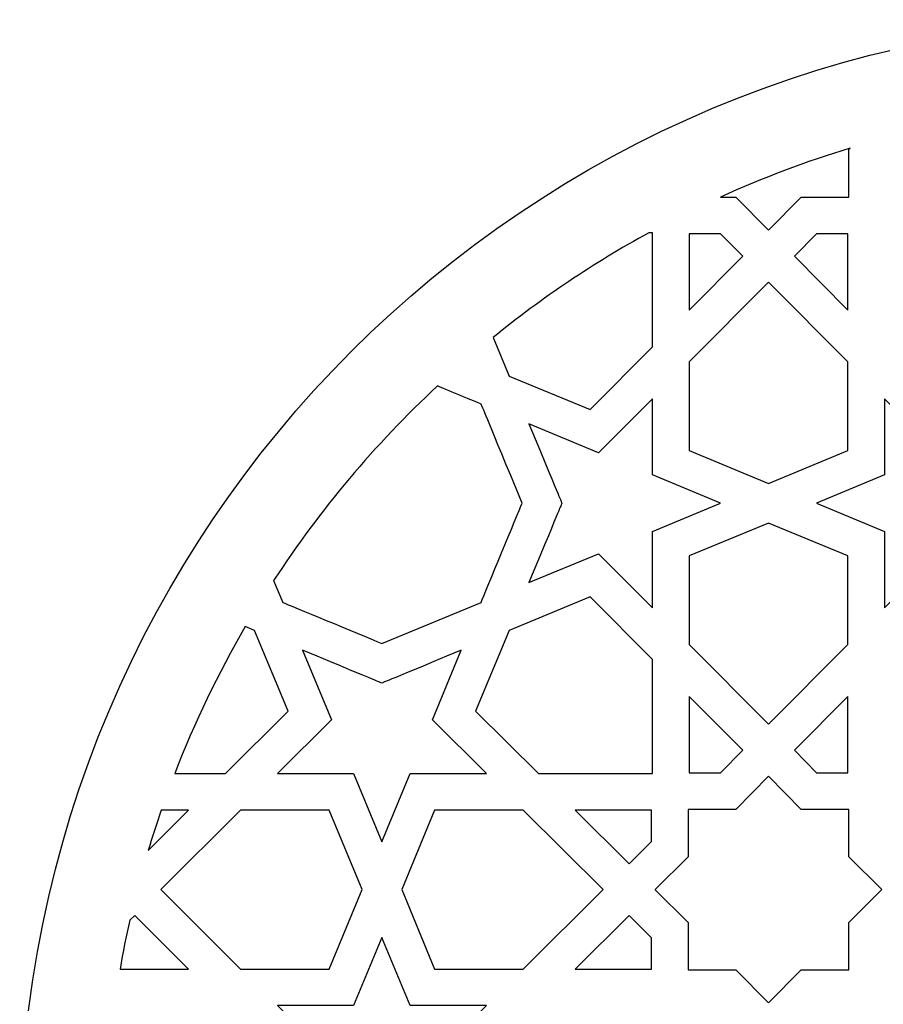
# Model space of a CAD drawing. Header units: millimetres. Extents: x -47 to 47, y -100 to 100.
# Drawn here: x -46.92 to -11.09, y 59.29 to 100.16 of the extents above; entities that cross this region are included whole.
import ezdxf

# ---------------------------------------------------------------- set-up
doc = ezdxf.new("R2010")
doc.units = ezdxf.units.MM
doc.header["$MEASUREMENT"] = 0
doc.layers.add('layer 1', color=7, linetype='Continuous')

msp = doc.modelspace()

# ---------------------------------------------------------------- linework, layer by layer
at = {"layer": 'layer 1', "color": 250}
for points, knots in [([(0.1101, 100.1639), (-25.8829, 100.1639), (-46.9195, 79.1295), (-46.9195, 53.134), (-46.9195, 53.134), (-46.9195, 53.134), (-46.9195, -99.8361), (-46.9195, -99.8361), (-46.9195, -99.8361), (-46.9195, -99.8361), (47.1403, -99.8361), (47.1403, -99.8361), (47.1403, -99.8361), (47.1403, -99.8361), (47.1403, 53.134), (47.1403, 53.134), (47.1403, 53.134), (47.1403, 79.1164), (26.1165, 100.1639), (0.1101, 100.1639)], [0, 0, 0, 0, 0.1666667, 0.1666667, 0.1666667, 0.1666667, 0.3333333, 0.3333333, 0.3333333, 0.3333333, 0.5, 0.5, 0.5, 0.5, 0.6666667, 0.6666667, 0.6666667, 0.6666667, 1, 1, 1, 1]), ([(-12.518, 94.7706), (-12.518, 94.7706), (-12.518, 92.7996), (-12.518, 92.7996), (-12.518, 92.7996), (-12.518, 92.7996), (-14.4888, 92.7996), (-14.4888, 92.7996), (-14.4888, 92.7996), (-14.4888, 92.7996), (-15.8487, 91.4263), (-15.8487, 91.4263), (-15.8487, 91.4263), (-15.8487, 91.4263), (-15.8528, 91.4305), (-15.8528, 91.4305), (-15.8528, 91.4305), (-15.8528, 91.4305), (-15.8543, 91.4287), (-15.8543, 91.4287), (-15.8543, 91.4287), (-15.8543, 91.4287), (-17.2114, 92.7996), (-17.2114, 92.7996), (-17.2114, 92.7996), (-17.2114, 92.7996), (-17.8485, 92.7996), (-17.8485, 92.7996), (-17.8485, 92.7996), (-16.0815, 93.6018), (-14.3071, 94.2689), (-12.4643, 94.8239), (-12.4643, 94.8239), (-12.4643, 94.8239), (-12.518, 94.7706), (-12.518, 94.7706)], [0, 0, 0, 0, 0.1, 0.1, 0.1, 0.1, 0.2, 0.2, 0.2, 0.2, 0.3, 0.3, 0.3, 0.3, 0.4, 0.4, 0.4, 0.4, 0.5, 0.5, 0.5, 0.5, 0.6, 0.6, 0.6, 0.6, 0.7, 0.7, 0.7, 0.7, 0.8, 0.8, 0.8, 0.8, 1, 1, 1, 1]), ([(-20.6674, 86.5816), (-20.6674, 86.5816), (-23.2565, 83.9805), (-23.2565, 83.9805), (-23.2565, 83.9805), (-23.2565, 83.9805), (-26.611, 85.3715), (-26.611, 85.3715), (-26.611, 85.3715), (-26.611, 85.3715), (-27.2754, 86.9738), (-27.2754, 86.9738), (-27.2754, 86.9738), (-25.2592, 88.6104), (-23.0875, 90.0698), (-20.8179, 91.3148), (-20.8179, 91.3148), (-20.8179, 91.3148), (-20.6674, 91.3148), (-20.6674, 91.3148), (-20.6674, 91.3148), (-20.6674, 91.3148), (-20.6674, 86.5816), (-20.6674, 86.5816)], [0, 0, 0, 0, 0.1428571, 0.1428571, 0.1428571, 0.1428571, 0.2857143, 0.2857143, 0.2857143, 0.2857143, 0.4285714, 0.4285714, 0.4285714, 0.4285714, 0.5714286, 0.5714286, 0.5714286, 0.5714286, 0.7142857, 0.7142857, 0.7142857, 0.7142857, 1, 1, 1, 1]), ([(-19.1467, 88.1105), (-19.1467, 88.1105), (-19.1467, 91.2791), (-19.1467, 91.2791), (-19.1467, 91.2791), (-19.1467, 91.2791), (-17.8456, 91.2791), (-17.8456, 91.2791), (-17.8456, 91.2791), (-17.8456, 91.2791), (-16.9212, 90.3468), (-16.9212, 90.3468), (-16.9212, 90.3468), (-16.9212, 90.3468), (-19.1467, 88.1105), (-19.1467, 88.1105)], [0, 0, 0, 0, 0.2, 0.2, 0.2, 0.2, 0.4, 0.4, 0.4, 0.4, 0.6, 0.6, 0.6, 0.6, 1, 1, 1, 1]), ([(-12.5534, 91.2791), (-12.5534, 91.2791), (-12.5534, 88.1105), (-12.5534, 88.1105), (-12.5534, 88.1105), (-12.5534, 88.1105), (-14.7789, 90.3468), (-14.7789, 90.3468), (-14.7789, 90.3468), (-14.7789, 90.3468), (-13.8545, 91.2791), (-13.8545, 91.2791), (-13.8545, 91.2791), (-13.8545, 91.2791), (-12.5534, 91.2791), (-12.5534, 91.2791)], [0, 0, 0, 0, 0.2, 0.2, 0.2, 0.2, 0.4, 0.4, 0.4, 0.4, 0.6, 0.6, 0.6, 0.6, 1, 1, 1, 1]), ([(-19.1467, 85.9536), (-19.1467, 85.9536), (-15.8502, 89.2673), (-15.8502, 89.2673), (-15.8502, 89.2673), (-15.8502, 89.2673), (-12.5534, 85.9536), (-12.5534, 85.9536), (-12.5534, 85.9536), (-12.5534, 85.9536), (-12.5534, 82.2784), (-12.5534, 82.2784), (-12.5534, 82.2784), (-12.5534, 82.2784), (-15.8502, 80.9135), (-15.8502, 80.9135), (-15.8502, 80.9135), (-15.8502, 80.9135), (-19.1467, 82.2784), (-19.1467, 82.2784), (-19.1467, 82.2784), (-19.1467, 82.2784), (-19.1467, 85.9536), (-19.1467, 85.9536)], [0, 0, 0, 0, 0.1428571, 0.1428571, 0.1428571, 0.1428571, 0.2857143, 0.2857143, 0.2857143, 0.2857143, 0.4285714, 0.4285714, 0.4285714, 0.4285714, 0.5714286, 0.5714286, 0.5714286, 0.5714286, 0.7142857, 0.7142857, 0.7142857, 0.7142857, 1, 1, 1, 1]), ([(-29.5879, 84.9577), (-29.0338, 84.7277), (-28.0347, 84.3139), (-27.7698, 84.2035), (-27.7698, 84.2035), (-27.6887, 83.9982), (-27.4846, 83.4997), (-26.0695, 80.0901), (-26.0695, 80.0901), (-26.2851, 79.5701), (-27.5655, 76.4808), (-27.7777, 75.9739), (-27.7777, 75.9739), (-27.7777, 75.9739), (-31.8921, 74.2675), (-31.8921, 74.2675), (-31.8921, 74.2675), (-32.9085, 74.6894), (-35.6674, 75.8331), (-36.0076, 75.9739), (-36.0076, 75.9739), (-36.0076, 75.9739), (-36.3827, 76.8788), (-36.3827, 76.8788), (-36.3827, 76.8788), (-34.4687, 79.8146), (-32.1834, 82.532), (-29.5879, 84.9577)], [0, 0, 0, 0, 0.125, 0.125, 0.125, 0.125, 0.25, 0.25, 0.25, 0.25, 0.375, 0.375, 0.375, 0.375, 0.5, 0.5, 0.5, 0.5, 0.625, 0.625, 0.625, 0.625, 0.75, 0.75, 0.75, 0.75, 1, 1, 1, 1]), ([(-17.8376, 80.0901), (-17.8376, 80.0901), (-20.6674, 78.9182), (-20.6674, 78.9182), (-20.6674, 78.9182), (-20.6674, 78.9182), (-20.6674, 75.7537), (-20.6674, 75.7537), (-20.6674, 75.7537), (-20.6674, 75.7537), (-22.8976, 77.9942), (-22.8976, 77.9942), (-22.8976, 77.9942), (-22.8976, 77.9942), (-25.789, 76.7955), (-25.789, 76.7955), (-25.789, 76.7955), (-24.3604, 80.2425), (-24.511, 79.8802), (-24.4226, 80.0901), (-24.4226, 80.0901), (-24.519, 80.3194), (-24.328, 79.8597), (-25.789, 83.385), (-25.789, 83.385), (-25.789, 83.385), (-22.8976, 82.1859), (-22.8976, 82.1859), (-22.8976, 82.1859), (-22.8976, 82.1859), (-20.6674, 84.4264), (-20.6674, 84.4264), (-20.6674, 84.4264), (-20.6674, 84.4264), (-20.6674, 81.2617), (-20.6674, 81.2617), (-20.6674, 81.2617), (-20.6674, 81.2617), (-17.8376, 80.0901), (-17.8376, 80.0901)], [0, 0, 0, 0, 0.0909091, 0.0909091, 0.0909091, 0.0909091, 0.1818182, 0.1818182, 0.1818182, 0.1818182, 0.2727273, 0.2727273, 0.2727273, 0.2727273, 0.3636364, 0.3636364, 0.3636364, 0.3636364, 0.4545455, 0.4545455, 0.4545455, 0.4545455, 0.5454545, 0.5454545, 0.5454545, 0.5454545, 0.6363636, 0.6363636, 0.6363636, 0.6363636, 0.7272727, 0.7272727, 0.7272727, 0.7272727, 0.8181818, 0.8181818, 0.8181818, 0.8181818, 1, 1, 1, 1]), ([(-7.2778, 80.0901), (-7.196, 79.8957), (-7.3586, 80.2876), (-5.9111, 76.7955), (-5.9111, 76.7955), (-5.9111, 76.7955), (-8.8025, 77.9942), (-8.8025, 77.9942), (-8.8025, 77.9942), (-8.8025, 77.9942), (-11.0328, 75.7537), (-11.0328, 75.7537), (-11.0328, 75.7537), (-11.0328, 75.7537), (-11.0328, 78.9182), (-11.0328, 78.9182), (-11.0328, 78.9182), (-11.0328, 78.9182), (-13.8627, 80.0901), (-13.8627, 80.0901), (-13.8627, 80.0901), (-13.8627, 80.0901), (-11.0328, 81.2617), (-11.0328, 81.2617), (-11.0328, 81.2617), (-11.0328, 81.2617), (-11.0328, 84.4264), (-11.0328, 84.4264), (-11.0328, 84.4264), (-11.0328, 84.4264), (-8.8025, 82.1859), (-8.8025, 82.1859), (-8.8025, 82.1859), (-8.8025, 82.1859), (-5.9111, 83.385), (-5.9111, 83.385), (-5.9111, 83.385), (-7.3357, 79.9479), (-7.1907, 80.2975), (-7.2778, 80.0901)], [0, 0, 0, 0, 0.0909091, 0.0909091, 0.0909091, 0.0909091, 0.1818182, 0.1818182, 0.1818182, 0.1818182, 0.2727273, 0.2727273, 0.2727273, 0.2727273, 0.3636364, 0.3636364, 0.3636364, 0.3636364, 0.4545455, 0.4545455, 0.4545455, 0.4545455, 0.5454545, 0.5454545, 0.5454545, 0.5454545, 0.6363636, 0.6363636, 0.6363636, 0.6363636, 0.7272727, 0.7272727, 0.7272727, 0.7272727, 0.8181818, 0.8181818, 0.8181818, 0.8181818, 1, 1, 1, 1]), ([(-12.5534, 74.2262), (-12.5534, 74.2262), (-15.8502, 70.9129), (-15.8502, 70.9129), (-15.8502, 70.9129), (-15.8502, 70.9129), (-19.1467, 74.2262), (-19.1467, 74.2262), (-19.1467, 74.2262), (-19.1467, 74.2262), (-19.1467, 77.9018), (-19.1467, 77.9018), (-19.1467, 77.9018), (-19.1467, 77.9018), (-15.8502, 79.2667), (-15.8502, 79.2667), (-15.8502, 79.2667), (-15.8502, 79.2667), (-12.5534, 77.9018), (-12.5534, 77.9018), (-12.5534, 77.9018), (-12.5534, 77.9018), (-12.5534, 74.2262), (-12.5534, 74.2262)], [0, 0, 0, 0, 0.1428571, 0.1428571, 0.1428571, 0.1428571, 0.2857143, 0.2857143, 0.2857143, 0.2857143, 0.4285714, 0.4285714, 0.4285714, 0.4285714, 0.5714286, 0.5714286, 0.5714286, 0.5714286, 0.7142857, 0.7142857, 0.7142857, 0.7142857, 1, 1, 1, 1]), ([(-28.0017, 71.4544), (-28.0017, 71.4544), (-26.6105, 74.8087), (-26.6105, 74.8087), (-26.6105, 74.8087), (-26.6105, 74.8087), (-23.2565, 76.1997), (-23.2565, 76.1997), (-23.2565, 76.1997), (-23.2565, 76.1997), (-20.6674, 73.5986), (-20.6674, 73.5986), (-20.6674, 73.5986), (-20.6674, 73.5986), (-20.6674, 68.8654), (-20.6674, 68.8654), (-20.6674, 68.8654), (-20.6674, 68.8654), (-25.4006, 68.8654), (-25.4006, 68.8654), (-25.4006, 68.8654), (-25.4006, 68.8654), (-28.0017, 71.4544), (-28.0017, 71.4544)], [0, 0, 0, 0, 0.1428571, 0.1428571, 0.1428571, 0.1428571, 0.2857143, 0.2857143, 0.2857143, 0.2857143, 0.4285714, 0.4285714, 0.4285714, 0.4285714, 0.5714286, 0.5714286, 0.5714286, 0.5714286, 0.7142857, 0.7142857, 0.7142857, 0.7142857, 1, 1, 1, 1]), ([(-40.4888, 68.8654), (-39.6616, 70.9987), (-38.7008, 72.9993), (-37.558, 74.9685), (-37.558, 74.9685), (-37.558, 74.9685), (-37.1734, 74.8087), (-37.1734, 74.8087), (-37.1734, 74.8087), (-37.1734, 74.8087), (-35.7821, 71.4544), (-35.7821, 71.4544), (-35.7821, 71.4544), (-35.7821, 71.4544), (-38.3835, 68.8654), (-38.3835, 68.8654), (-38.3835, 68.8654), (-38.3835, 68.8654), (-40.4888, 68.8654), (-40.4888, 68.8654)], [0, 0, 0, 0, 0.1666667, 0.1666667, 0.1666667, 0.1666667, 0.3333333, 0.3333333, 0.3333333, 0.3333333, 0.5, 0.5, 0.5, 0.5, 0.6666667, 0.6666667, 0.6666667, 0.6666667, 1, 1, 1, 1]), ([(-31.8921, 72.6207), (-31.6772, 72.711), (-32.0941, 72.5378), (-28.5972, 73.9874), (-28.5972, 73.9874), (-28.5972, 73.9874), (-29.7964, 71.096), (-29.7964, 71.096), (-29.7964, 71.096), (-29.7964, 71.096), (-27.5554, 68.8654), (-27.5554, 68.8654), (-27.5554, 68.8654), (-27.5554, 68.8654), (-30.7201, 68.8654), (-30.7201, 68.8654), (-30.7201, 68.8654), (-30.7201, 68.8654), (-31.8921, 66.0358), (-31.8921, 66.0358), (-31.8921, 66.0358), (-31.8921, 66.0358), (-33.0638, 68.8654), (-33.0638, 68.8654), (-33.0638, 68.8654), (-33.0638, 68.8654), (-36.2283, 68.8654), (-36.2283, 68.8654), (-36.2283, 68.8654), (-36.2283, 68.8654), (-33.9877, 71.096), (-33.9877, 71.096), (-33.9877, 71.096), (-33.9877, 71.096), (-35.1867, 73.9874), (-35.1867, 73.9874), (-35.1867, 73.9874), (-31.7032, 72.5431), (-32.1365, 72.7234), (-31.8921, 72.6207)], [0, 0, 0, 0, 0.0909091, 0.0909091, 0.0909091, 0.0909091, 0.1818182, 0.1818182, 0.1818182, 0.1818182, 0.2727273, 0.2727273, 0.2727273, 0.2727273, 0.3636364, 0.3636364, 0.3636364, 0.3636364, 0.4545455, 0.4545455, 0.4545455, 0.4545455, 0.5454545, 0.5454545, 0.5454545, 0.5454545, 0.6363636, 0.6363636, 0.6363636, 0.6363636, 0.7272727, 0.7272727, 0.7272727, 0.7272727, 0.8181818, 0.8181818, 0.8181818, 0.8181818, 1, 1, 1, 1]), ([(-19.1467, 68.901), (-19.1467, 68.901), (-19.1467, 72.0697), (-19.1467, 72.0697), (-19.1467, 72.0697), (-19.1467, 72.0697), (-16.9212, 69.8334), (-16.9212, 69.8334), (-16.9212, 69.8334), (-16.9212, 69.8334), (-17.8456, 68.901), (-17.8456, 68.901), (-17.8456, 68.901), (-17.8456, 68.901), (-19.1467, 68.901), (-19.1467, 68.901)], [0, 0, 0, 0, 0.2, 0.2, 0.2, 0.2, 0.4, 0.4, 0.4, 0.4, 0.6, 0.6, 0.6, 0.6, 1, 1, 1, 1]), ([(-14.7789, 69.8334), (-14.7789, 69.8334), (-12.5534, 72.0697), (-12.5534, 72.0697), (-12.5534, 72.0697), (-12.5534, 72.0697), (-12.5534, 68.901), (-12.5534, 68.901), (-12.5534, 68.901), (-12.5534, 68.901), (-13.8545, 68.901), (-13.8545, 68.901), (-13.8545, 68.901), (-13.8545, 68.901), (-14.7789, 69.8334), (-14.7789, 69.8334)], [0, 0, 0, 0, 0.2, 0.2, 0.2, 0.2, 0.4, 0.4, 0.4, 0.4, 0.6, 0.6, 0.6, 0.6, 1, 1, 1, 1]), ([(-20.5504, 64.0553), (-20.5504, 64.0553), (-19.1823, 65.4096), (-19.1823, 65.4096), (-19.1823, 65.4096), (-19.1823, 65.4096), (-19.1823, 67.3806), (-19.1823, 67.3806), (-19.1823, 67.3806), (-19.1823, 67.3806), (-17.2114, 67.3806), (-17.2114, 67.3806), (-17.2114, 67.3806), (-17.2114, 67.3806), (-15.8502, 68.7553), (-15.8502, 68.7553), (-15.8502, 68.7553), (-15.8502, 68.7553), (-14.4888, 67.3806), (-14.4888, 67.3806), (-14.4888, 67.3806), (-14.4888, 67.3806), (-12.518, 67.3806), (-12.518, 67.3806), (-12.518, 67.3806), (-12.518, 67.3806), (-12.518, 65.4096), (-12.518, 65.4096), (-12.518, 65.4096), (-12.518, 65.4096), (-11.1428, 64.0482), (-11.1428, 64.0482), (-11.1428, 64.0482), (-11.1428, 64.0482), (-12.518, 62.6872), (-12.518, 62.6872), (-12.518, 62.6872), (-12.518, 62.6872), (-12.518, 60.7162), (-12.518, 60.7162), (-12.518, 60.7162), (-12.518, 60.7162), (-14.4888, 60.7162), (-14.4888, 60.7162), (-14.4888, 60.7162), (-14.4888, 60.7162), (-15.848, 59.3432), (-15.848, 59.3432), (-15.848, 59.3432), (-15.848, 59.3432), (-15.8528, 59.3478), (-15.8528, 59.3478), (-15.8528, 59.3478), (-15.8528, 59.3478), (-15.8549, 59.3457), (-15.8549, 59.3457), (-15.8549, 59.3457), (-15.8549, 59.3457), (-17.2114, 60.7162), (-17.2114, 60.7162), (-17.2114, 60.7162), (-17.2114, 60.7162), (-19.1823, 60.7162), (-19.1823, 60.7162), (-19.1823, 60.7162), (-19.1823, 60.7162), (-19.1823, 62.6872), (-19.1823, 62.6872), (-19.1823, 62.6872), (-19.1823, 62.6872), (-20.5543, 64.0451), (-20.5543, 64.0451), (-20.5543, 64.0451), (-20.5543, 64.0451), (-20.5472, 64.0521), (-20.5472, 64.0521), (-20.5472, 64.0521), (-20.5472, 64.0521), (-20.5504, 64.0553), (-20.5504, 64.0553)], [0, 0, 0, 0, 0.047619, 0.047619, 0.047619, 0.047619, 0.0952381, 0.0952381, 0.0952381, 0.0952381, 0.1428571, 0.1428571, 0.1428571, 0.1428571, 0.1904762, 0.1904762, 0.1904762, 0.1904762, 0.2380952, 0.2380952, 0.2380952, 0.2380952, 0.2857143, 0.2857143, 0.2857143, 0.2857143, 0.3333333, 0.3333333, 0.3333333, 0.3333333, 0.3809524, 0.3809524, 0.3809524, 0.3809524, 0.4285714, 0.4285714, 0.4285714, 0.4285714, 0.4761905, 0.4761905, 0.4761905, 0.4761905, 0.5238095, 0.5238095, 0.5238095, 0.5238095, 0.5714286, 0.5714286, 0.5714286, 0.5714286, 0.6190476, 0.6190476, 0.6190476, 0.6190476, 0.6666667, 0.6666667, 0.6666667, 0.6666667, 0.7142857, 0.7142857, 0.7142857, 0.7142857, 0.7619048, 0.7619048, 0.7619048, 0.7619048, 0.8095238, 0.8095238, 0.8095238, 0.8095238, 0.8571429, 0.8571429, 0.8571429, 0.8571429, 0.9047619, 0.9047619, 0.9047619, 0.9047619, 1, 1, 1, 1]), ([(-41.5884, 65.677), (-41.4236, 66.2213), (-41.2423, 66.7798), (-41.0465, 67.3449), (-41.0465, 67.3449), (-41.0465, 67.3449), (-39.9124, 67.3449), (-39.9124, 67.3449), (-39.9124, 67.3449), (-39.9124, 67.3449), (-41.5884, 65.677), (-41.5884, 65.677)], [0, 0, 0, 0, 0.25, 0.25, 0.25, 0.25, 0.5, 0.5, 0.5, 0.5, 1, 1, 1, 1]), ([(-34.0801, 67.3449), (-34.0801, 67.3449), (-32.715, 64.0482), (-32.715, 64.0482), (-32.715, 64.0482), (-32.715, 64.0482), (-34.0801, 60.7515), (-34.0801, 60.7515), (-34.0801, 60.7515), (-34.0801, 60.7515), (-37.7555, 60.7515), (-37.7555, 60.7515), (-37.7555, 60.7515), (-37.7555, 60.7515), (-41.069, 64.0482), (-41.069, 64.0482), (-41.069, 64.0482), (-41.069, 64.0482), (-37.7555, 67.3449), (-37.7555, 67.3449), (-37.7555, 67.3449), (-37.7555, 67.3449), (-34.0801, 67.3449), (-34.0801, 67.3449)], [0, 0, 0, 0, 0.1428571, 0.1428571, 0.1428571, 0.1428571, 0.2857143, 0.2857143, 0.2857143, 0.2857143, 0.4285714, 0.4285714, 0.4285714, 0.4285714, 0.5714286, 0.5714286, 0.5714286, 0.5714286, 0.7142857, 0.7142857, 0.7142857, 0.7142857, 1, 1, 1, 1]), ([(-29.7036, 67.3449), (-29.7036, 67.3449), (-26.0283, 67.3449), (-26.0283, 67.3449), (-26.0283, 67.3449), (-26.0283, 67.3449), (-22.7149, 64.0482), (-22.7149, 64.0482), (-22.7149, 64.0482), (-22.7149, 64.0482), (-26.0283, 60.7515), (-26.0283, 60.7515), (-26.0283, 60.7515), (-26.0283, 60.7515), (-29.7036, 60.7515), (-29.7036, 60.7515), (-29.7036, 60.7515), (-29.7036, 60.7515), (-31.0687, 64.0482), (-31.0687, 64.0482), (-31.0687, 64.0482), (-31.0687, 64.0482), (-29.7036, 67.3449), (-29.7036, 67.3449)], [0, 0, 0, 0, 0.1428571, 0.1428571, 0.1428571, 0.1428571, 0.2857143, 0.2857143, 0.2857143, 0.2857143, 0.4285714, 0.4285714, 0.4285714, 0.4285714, 0.5714286, 0.5714286, 0.5714286, 0.5714286, 0.7142857, 0.7142857, 0.7142857, 0.7142857, 1, 1, 1, 1]), ([(-20.7028, 67.3449), (-20.7028, 67.3449), (-20.7028, 66.0439), (-20.7028, 66.0439), (-20.7028, 66.0439), (-20.7028, 66.0439), (-21.6355, 65.1196), (-21.6355, 65.1196), (-21.6355, 65.1196), (-21.6355, 65.1196), (-23.8715, 67.3449), (-23.8715, 67.3449), (-23.8715, 67.3449), (-23.8715, 67.3449), (-20.7028, 67.3449), (-20.7028, 67.3449)], [0, 0, 0, 0, 0.2, 0.2, 0.2, 0.2, 0.4, 0.4, 0.4, 0.4, 0.6, 0.6, 0.6, 0.6, 1, 1, 1, 1]), ([(-42.7574, 60.7515), (-42.6357, 61.4437), (-42.4997, 62.1228), (-42.3524, 62.7751), (-42.3524, 62.7751), (-42.3524, 62.7751), (-42.1486, 62.9772), (-42.1486, 62.9772), (-42.1486, 62.9772), (-42.1486, 62.9772), (-39.9124, 60.7515), (-39.9124, 60.7515), (-39.9124, 60.7515), (-39.9124, 60.7515), (-42.7574, 60.7515), (-42.7574, 60.7515)], [0, 0, 0, 0, 0.2, 0.2, 0.2, 0.2, 0.4, 0.4, 0.4, 0.4, 0.6, 0.6, 0.6, 0.6, 1, 1, 1, 1]), ([(-23.8715, 60.7515), (-23.8715, 60.7515), (-21.6355, 62.9772), (-21.6355, 62.9772), (-21.6355, 62.9772), (-21.6355, 62.9772), (-20.7028, 62.0526), (-20.7028, 62.0526), (-20.7028, 62.0526), (-20.7028, 62.0526), (-20.7028, 60.7515), (-20.7028, 60.7515), (-20.7028, 60.7515), (-20.7028, 60.7515), (-23.8715, 60.7515), (-23.8715, 60.7515)], [0, 0, 0, 0, 0.2, 0.2, 0.2, 0.2, 0.4, 0.4, 0.4, 0.4, 0.6, 0.6, 0.6, 0.6, 1, 1, 1, 1]), ([(-33.0638, 59.231), (-33.0638, 59.231), (-31.8921, 62.0607), (-31.8921, 62.0607), (-31.8921, 62.0607), (-31.8921, 62.0607), (-30.7201, 59.231), (-30.7201, 59.231), (-30.7201, 59.231), (-30.7201, 59.231), (-27.5554, 59.231), (-27.5554, 59.231), (-27.5554, 59.231), (-27.5554, 59.231), (-29.7964, 57.0004), (-29.7964, 57.0004), (-29.7964, 57.0004), (-29.7964, 57.0004), (-28.5972, 54.1094), (-28.5972, 54.1094), (-28.5972, 54.1094), (-32.0376, 55.5353), (-31.6829, 55.3879), (-31.8921, 55.4757), (-31.8921, 55.4757), (-32.1135, 55.3829), (-31.676, 55.5646), (-35.1867, 54.1094), (-35.1867, 54.1094), (-35.1867, 54.1094), (-33.9877, 57.0004), (-33.9877, 57.0004), (-33.9877, 57.0004), (-33.9877, 57.0004), (-36.2283, 59.231), (-36.2283, 59.231), (-36.2283, 59.231), (-36.2283, 59.231), (-33.0638, 59.231), (-33.0638, 59.231)], [0, 0, 0, 0, 0.0909091, 0.0909091, 0.0909091, 0.0909091, 0.1818182, 0.1818182, 0.1818182, 0.1818182, 0.2727273, 0.2727273, 0.2727273, 0.2727273, 0.3636364, 0.3636364, 0.3636364, 0.3636364, 0.4545455, 0.4545455, 0.4545455, 0.4545455, 0.5454545, 0.5454545, 0.5454545, 0.5454545, 0.6363636, 0.6363636, 0.6363636, 0.6363636, 0.7272727, 0.7272727, 0.7272727, 0.7272727, 0.8181818, 0.8181818, 0.8181818, 0.8181818, 1, 1, 1, 1])]:
    msp.add_open_spline(points, degree=3, knots=knots, dxfattribs=at)

doc.saveas('drawing.dxf')
